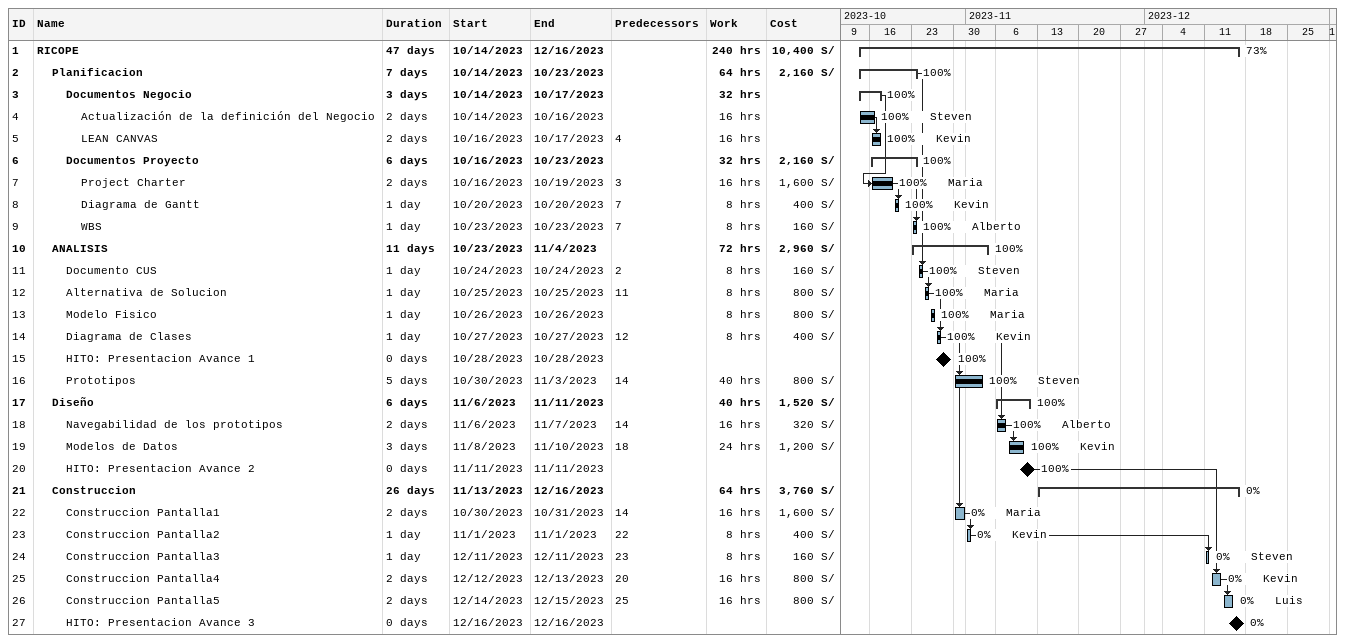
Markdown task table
| ID | Level | Task | Duration | Start | Finish | Predecessors | Resources | % complete | Work (h) | Cost (S/) |
|---|---|---|---|---|---|---|---|---|---|---|
| 1 | 1 | **RICOPE** | 47d | 2023-10-14 | 2023-12-16 |  |  | 73 | 240 | 10400 |
| 2 | 2 | **Planificacion** | 7d | 2023-10-14 | 2023-10-23 |  |  | 100 | 64 | 2160 |
| 3 | 3 | **Documentos Negocio** | 3d | 2023-10-14 | 2023-10-17 |  |  | 100 | 32 |  |
| 4 | 4 | Actualización de la definición del Negocio | 2d | 2023-10-14 | 2023-10-16 |  | Steven | 100 | 16 |  |
| 5 | 4 | LEAN CANVAS | 2d | 2023-10-16 | 2023-10-17 | 4 | Kevin | 100 | 16 |  |
| 6 | 3 | **Documentos Proyecto** | 6d | 2023-10-16 | 2023-10-23 |  |  | 100 | 32 | 2160 |
| 7 | 4 | Project Charter | 2d | 2023-10-16 | 2023-10-19 | 3 | Maria | 100 | 16 | 1600 |
| 8 | 4 | Diagrama de Gantt | 1d | 2023-10-20 | 2023-10-20 | 7 | Kevin | 100 | 8 | 400 |
| 9 | 4 | WBS | 1d | 2023-10-23 | 2023-10-23 | 7 | Alberto | 100 | 8 | 160 |
| 10 | 2 | **ANALISIS** | 11d | 2023-10-23 | 2023-11-04 |  |  | 100 | 72 | 2960 |
| 11 | 3 | Documento CUS | 1d | 2023-10-24 | 2023-10-24 | 2 | Steven | 100 | 8 | 160 |
| 12 | 3 | Alternativa de Solucion | 1d | 2023-10-25 | 2023-10-25 | 11 | Maria | 100 | 8 | 800 |
| 13 | 3 | Modelo Fisico | 1d | 2023-10-26 | 2023-10-26 |  | Maria | 100 | 8 | 800 |
| 14 | 3 | Diagrama de Clases | 1d | 2023-10-27 | 2023-10-27 | 12 | Kevin | 100 | 8 | 400 |
| 15 | 3 | HITO: Presentacion Avance 1 | 0d | 2023-10-28 | 2023-10-28 |  |  | 100 |  |  |
| 16 | 3 | Prototipos | 5d | 2023-10-30 | 2023-11-03 | 14 | Steven | 100 | 40 | 800 |
| 17 | 2 | **Diseño** | 6d | 2023-11-06 | 2023-11-11 |  |  | 100 | 40 | 1520 |
| 18 | 3 | Navegabilidad de los prototipos | 2d | 2023-11-06 | 2023-11-07 | 14 | Alberto | 100 | 16 | 320 |
| 19 | 3 | Modelos de Datos | 3d | 2023-11-08 | 2023-11-10 | 18 | Kevin | 100 | 24 | 1200 |
| 20 | 3 | HITO: Presentacion Avance 2 | 0d | 2023-11-11 | 2023-11-11 |  |  | 100 |  |  |
| 21 | 2 | **Construccion** | 26d | 2023-11-13 | 2023-12-16 |  |  | 0 | 64 | 3760 |
| 22 | 3 | Construccion Pantalla1 | 2d | 2023-10-30 | 2023-10-31 | 14 | Maria | 0 | 16 | 1600 |
| 23 | 3 | Construccion Pantalla2 | 1d | 2023-11-01 | 2023-11-01 | 22 | Kevin | 0 | 8 | 400 |
| 24 | 3 | Construccion Pantalla3 | 1d | 2023-12-11 | 2023-12-11 | 23 | Steven | 0 | 8 | 160 |
| 25 | 3 | Construccion Pantalla4 | 2d | 2023-12-12 | 2023-12-13 | 20 | Kevin | 0 | 16 | 800 |
| 26 | 3 | Construccion Pantalla5 | 2d | 2023-12-14 | 2023-12-15 | 25 | Luis | 0 | 16 | 800 |
| 27 | 3 | HITO: Presentacion Avance 3 | 0d | 2023-12-16 | 2023-12-16 |  |  | 0 |  |  |
